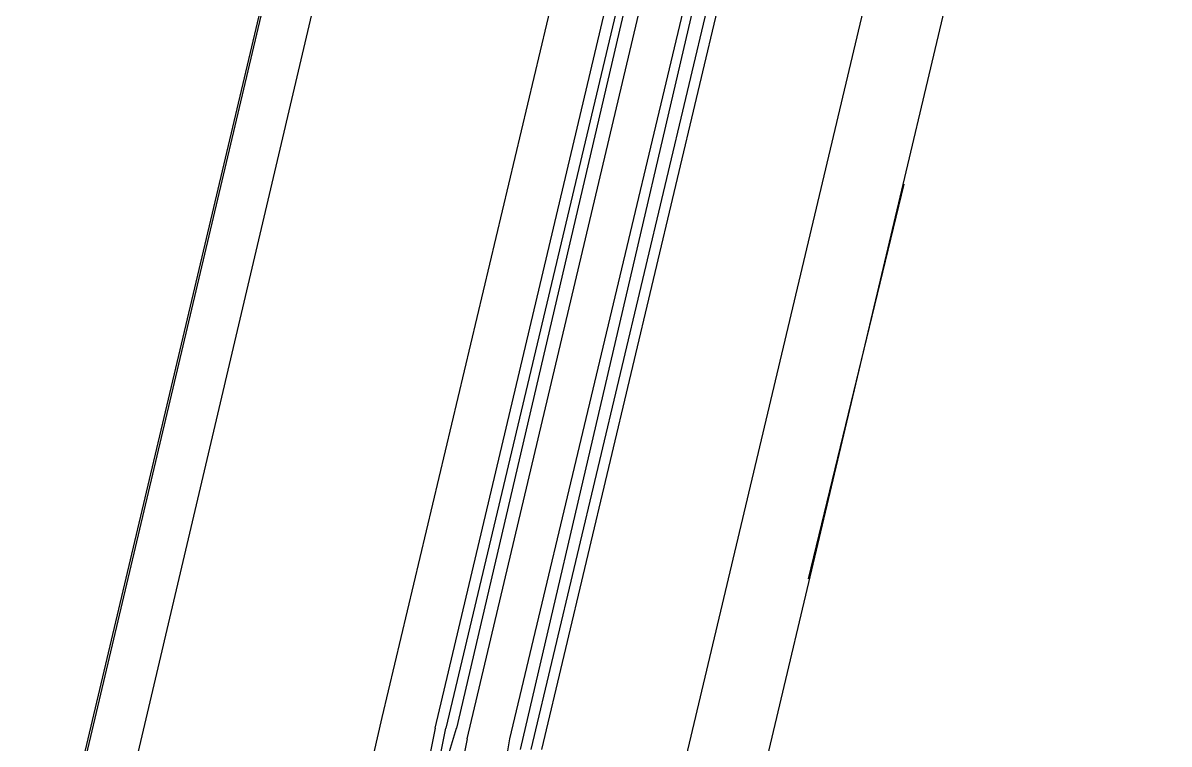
# Model space of a CAD drawing. Header units: feet. Extents: x -84 to 198, y -22 to 181.
# Drawn here: x 36.711 to 38.144, y 100.051 to 100.953 of the extents above; entities that cross this region are included whole.
import ezdxf

# ---------------------------------------------------------------- set-up
doc = ezdxf.new("R2010")
doc.units = ezdxf.units.FT
doc.layers.add('A-LINEA', color=7, linetype='CONTINUOUS')

msp = doc.modelspace()

# ---------------------------------------------------------------- linework, layer by layer
at = {"layer": 'A-LINEA'}
for p, q in [((38.5333, 107.1778), (36.7867, 99.7511)), ((39.2933, 107.0044), (37.5333, 99.5778)), ((37.92, 103.2844), (37.16, 100.0844)), ((37.32, 100.0578), (38.08, 103.2444)), ((37.3333, 100.0444), (38.08, 103.2444)), ((37.3467, 100.0444), (38.1067, 103.2444)), ((37.36, 100.0444), (38.12, 103.2444)), ((37.5333, 100.0044), (38.2933, 103.2044)), ((37.6933, 100.2578), (37.8133, 100.7511)), ((37.16, 100.0844), (37.0667, 99.6844))]:
    msp.add_line(p, q, dxfattribs=at)
for points in [[(28.68, 83.8711), (32.7333, 82.9111), (38.56, 107.5244), (34.5067, 108.4844)], [(38.56, 107.5244), (35.6533, 95.2311), (29.1867, 96.7644)], [(37.2267, 100.0711), (38, 103.3378), (38.0133, 103.3244), (37.24, 100.0711)], [(37.2667, 100.0578), (38.04, 103.3244), (38.0267, 103.3244), (38.0133, 103.3244), (37.2533, 100.0711)], [(37.2267, 100.0711), (37.2, 99.9378), (37.2133, 99.9378), (37.24, 100.0711)], [(37.2667, 100.0578), (37.24, 99.9244), (37.2267, 99.9244), (37.2133, 99.9378), (37.2533, 100.0711)], [(37.28, 99.9778), (37.2933, 99.9911), (37.3067, 99.9778), (37.32, 100.0578)]]:
    msp.add_lwpolyline(points, dxfattribs=at)

doc.saveas('drawing.dxf')
